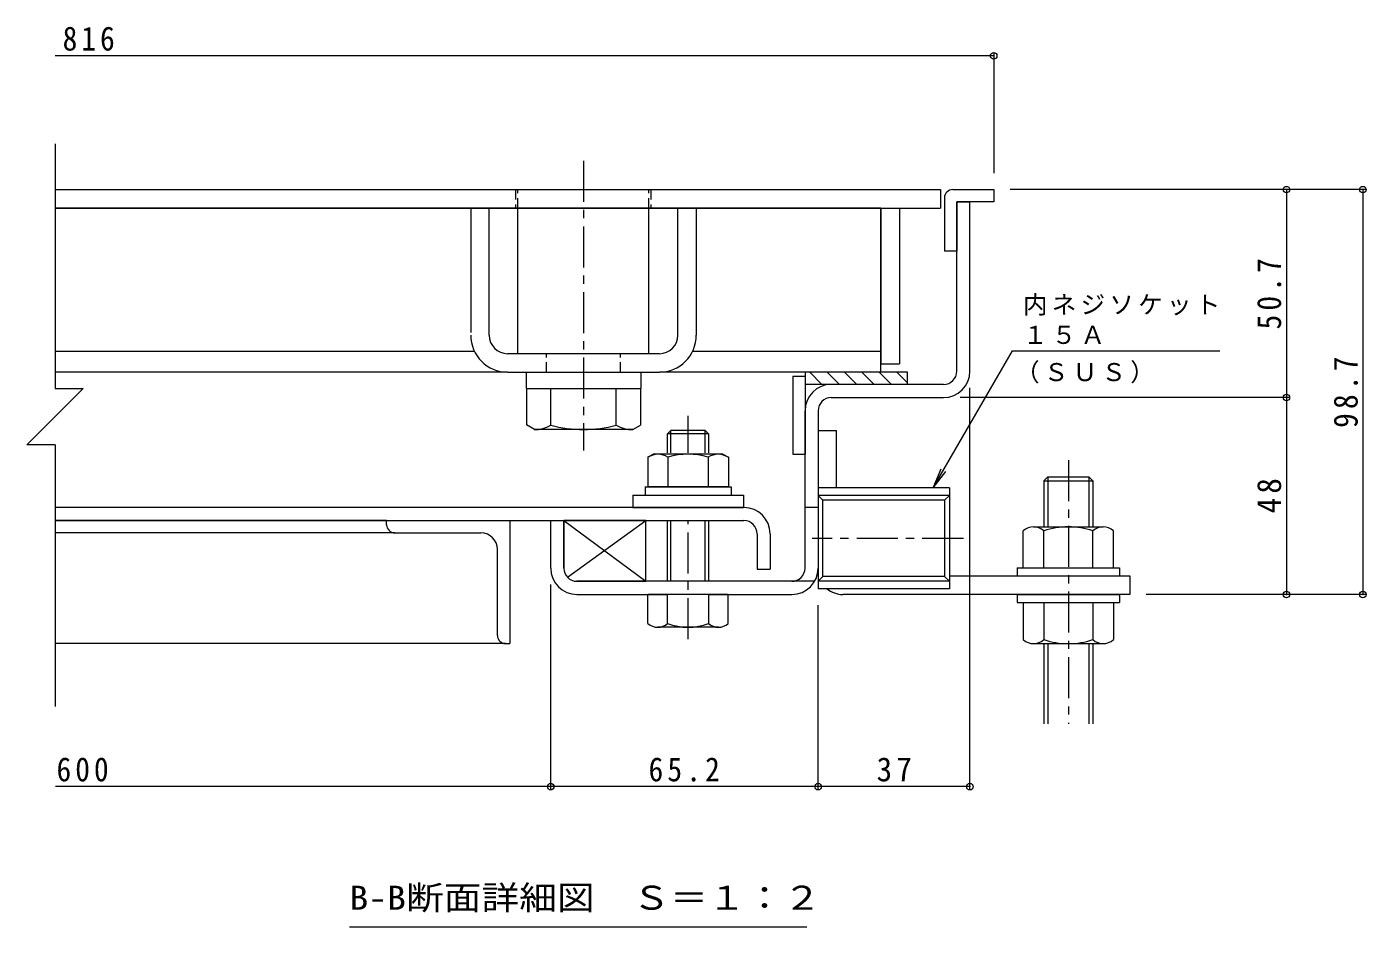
# Model space of a CAD drawing. Units: millimetres on the paper, enlarged 6 times, with parts at other scales. Extents: x -2215 to 2320, y -1648 to 1656.
# Drawn here: x -1504 to -524, y -1351 to -692 of the extents above; entities that cross this region are included whole.
import ezdxf
from ezdxf.enums import TextEntityAlignment as Align

# ---------------------------------------------------------------- set-up
doc = ezdxf.new("R2010")
doc.units = ezdxf.units.MM
doc.header["$LTSCALE"] = 6
doc.header["$PDMODE"] = 32
doc.header["$PDSIZE"] = 4.8
doc.linetypes.add('CHAIN1', pattern=[8, 5, -1, 1, -1])
doc.linetypes.add('DASHED1', pattern=[1.8, 1.2, -0.6])
for name, color, linetype, lineweight in [('D-1', 2, 'Continuous', 9), ('D-2', 3, 'Continuous', 9), ('D-3', 4, 'Continuous', 9), ('D-5', 7, 'Continuous', 9), ('D-6', 6, 'Continuous', 9), ('D-7', 5, 'Continuous', 5), ('D-8', 5, 'Continuous', 5), ('D-9', 134, 'Continuous', 5), ('D-A', 2, 'Continuous', 9), ('D-B', 6, 'Continuous', 9), ('D-C', 2, 'Continuous', 9), ('D-D', 5, 'Continuous', 5), ('D-E', 3, 'Continuous', 9), ('D-F', 7, 'Continuous', 9)]:
    doc.layers.add(name, color=color, linetype=linetype, lineweight=lineweight)
doc.styles.add('ＭＳ ゴシック', font='')
doc.styles.get('ＭＳ ゴシック').set_extended_font_data('MS Gothic')

msp = doc.modelspace()

# ---------------------------------------------------------------- linework, layer by layer
at = {"layer": 'D-1'}
for p, q in [((-823.791, -944.05), (-823.791, -820.15)), ((-823.791, -820.15), (-814.191, -820.15)), ((-814.191, -944.05), (-814.191, -820.15)), ((-833.391, -953.65), (-915.592, -953.65)), ((-915.592, -963.25), (-833.391, -963.25)), ((-934.792, -1088.053), (-934.792, -972.85)), ((-925.192, -972.85), (-925.192, -1088.053)), ((-829.192, -1029.322), (-925.192, -1029.322)), ((-925.192, -1029.322), (-925.192, -1103.122)), ((-832.678, -1038.275), (-921.706, -1038.275)), ((-921.706, -1094.168), (-921.706, -1038.275)), ((-829.192, -1034.789), (-832.678, -1038.275)), ((-832.678, -1038.275), (-832.678, -1094.168)), ((-829.192, -1029.322), (-829.192, -1103.122)), ((-925.192, -1043.653), (-934.792, -1043.653)), ((-1111.191, -1088.053), (-1111.191, -1053.253)), ((-925.192, -1097.654), (-921.706, -1094.168)), ((-832.678, -1094.168), (-921.706, -1094.168)), ((-829.192, -1097.654), (-832.678, -1094.168)), ((-927.765, -1097.653), (-1101.591, -1097.653)), ((-829.192, -1097.654), (-925.192, -1097.654)), ((-829.192, -1103.122), (-925.192, -1103.122)), ((-1101.591, -1107.253), (-1035.29, -1107.253)), ((-1005.29, -1107.253), (-944.392, -1107.253))]:
    msp.add_line(p, q, dxfattribs=at)
for points in [[(-829.192, -1034.789), (-925.192, -1034.789), (-921.706, -1038.275)], [(-1120.791, -1088.053), (-1120.791, -1053.253), (-1111.191, -1053.253)]]:
    msp.add_lwpolyline(points, dxfattribs=at)
for centre, radius, start, end in [((-833.391, -944.05), 9.6, 270, 0), ((-833.391, -944.05), 19.2, 270, 0), ((-915.592, -972.85), 19.2, 90, 180), ((-915.592, -972.85), 9.6, 90, 180), ((-1101.591, -1088.053), 19.2, 180, 270), ((-1101.591, -1088.053), 9.6, 180, 270), ((-944.392, -1088.053), 19.2, 270, 0), ((-944.392, -1088.053), 9.6, 270, 0)]:
    msp.add_arc(centre, radius, start, end, dxfattribs=at)
at = {"layer": 'D-2', "linetype": 'DASHED1'}
for p, q in [((-1146.441, -811.15), (-1146.441, -824.65)), ((-1047.441, -811.15), (-1047.441, -824.65))]:
    msp.add_line(p, q, dxfattribs=at)
at = {"layer": 'D-2'}
msp.add_line((-1483.346, -824.65), (-835.791, -824.65), dxfattribs=at)
msp.add_lwpolyline([(-1483.346, -811.15), (-835.791, -811.15), (-835.791, -824.65)], dxfattribs=at)
at = {"layer": 'D-3'}
for p, q in [((-826.791, -811.15), (-796.791, -811.15)), ((-796.791, -811.15), (-796.791, -820.15)), ((-832.791, -817.15), (-832.791, -856.15)), ((-796.791, -820.15), (-823.791, -820.15)), ((-823.791, -820.15), (-823.791, -856.15)), ((-823.791, -856.15), (-832.791, -856.15))]:
    msp.add_line(p, q, dxfattribs=at)
msp.add_arc((-826.791, -817.15), 6, 90, 180, dxfattribs=at)
at = {"layer": 'D-5'}
for p, q in [((-840.956, -1029.322), (-783.05, -929.027)), ((-783.05, -929.027), (-631.408, -929.027)), ((-840.956, -1029.322), (-835.215, -1015.463)), ((-840.956, -1029.322), (-831.824, -1017.421)), ((-933.488, -1350.666), (-1267.988, -1350.666))]:
    msp.add_line(p, q, dxfattribs=at)
at = {"layer": 'D-6'}
for p, q in [((-943.793, -947.65), (-934.792, -947.65)), ((-943.793, -947.65), (-943.793, -1004.65)), ((-934.792, -944.65), (-934.792, -1004.65)), ((-922.376, -953.65), (-931.376, -944.65)), ((-909.649, -953.65), (-918.649, -944.65)), ((-896.921, -953.65), (-905.921, -944.65)), ((-884.193, -953.65), (-893.193, -944.65)), ((-871.464, -953.65), (-880.464, -944.65)), ((-859.793, -952.595), (-867.737, -944.65)), ((-859.793, -953.65), (-934.792, -953.65)), ((-943.793, -1004.65), (-934.792, -1004.65)), ((-1111.191, -1053.253), (-1111.191, -1088.053)), ((-1108.48, -1094.739), (-1051.191, -1053.253)), ((-1101.591, -1097.653), (-1051.191, -1097.653))]:
    msp.add_line(p, q, dxfattribs=at)
msp.add_lwpolyline([(-859.793, -953.65), (-859.793, -944.65), (-934.792, -944.65)], dxfattribs=at)
msp.add_lwpolyline([(-1051.191, -1097.653), (-1051.191, -1053.253), (-1111.191, -1053.253)], close=True, dxfattribs=at)
at = {"layer": 'D-7'}
for p, q in [((-1165.791, -824.65), (-1179.291, -824.65)), ((-1179.291, -824.65), (-1179.291, -915.776)), ((-1165.791, -917.651), (-1165.791, -824.65)), ((-1027.791, -917.651), (-1027.791, -824.65)), ((-1027.791, -824.65), (-1014.291, -824.65)), ((-1014.291, -824.65), (-1014.291, -917.651)), ((-1041.291, -931.151), (-1152.291, -931.151)), ((-1152.291, -944.651), (-1041.291, -944.651)), ((-1032.854, -987.253), (-1035.29, -989.689)), ((-1007.726, -987.253), (-1032.854, -987.253)), ((-1032.854, -1003.753), (-1032.854, -987.253)), ((-1007.726, -987.253), (-1005.29, -989.689)), ((-1007.726, -1003.753), (-1007.726, -987.253)), ((-1005.29, -989.689), (-1035.29, -989.689)), ((-1035.29, -1003.753), (-1035.29, -989.689)), ((-1005.29, -989.689), (-1005.29, -1003.753)), ((-1005.29, -989.689), (-1005.29, -1003.753)), ((-1035.29, -1097.653), (-1035.29, -1053.253)), ((-1032.854, -1097.653), (-1032.854, -1053.253)), ((-1007.726, -1097.653), (-1007.726, -1053.253)), ((-1005.29, -1053.253), (-1005.29, -1097.653)), ((-1049.69, -1128.568), (-1049.69, -1107.253)), ((-990.89, -1107.253), (-1049.69, -1107.253)), ((-1035.29, -1128.568), (-1035.29, -1107.253)), ((-1005.29, -1107.253), (-1005.29, -1128.568)), ((-990.89, -1128.568), (-990.89, -1107.253)), ((-998.091, -1131.253), (-1042.49, -1131.253))]:
    msp.add_line(p, q, dxfattribs=at)
at = {"layer": 'D-7', "linetype": 'DASHED1'}
for p, q in [((-1123.791, -944.651), (-1123.791, -931.151)), ((-1069.791, -944.651), (-1069.791, -931.151))]:
    msp.add_line(p, q, dxfattribs=at)
at = {"layer": 'D-7', "linetype": 'CHAIN1'}
for p, q in [((-1020.291, -1003.753), (-1020.291, -976.654)), ((-1020.291, -1139.886), (-1020.291, -1053.253))]:
    msp.add_line(p, q, dxfattribs=at)
at = {"layer": 'D-7', "color": 2, "lineweight": 9}
for p, q in [((-1049.736, -1006.93), (-1045.791, -1004.653)), ((-1049.736, -1006.93), (-1049.736, -1028.653)), ((-994.791, -1004.653), (-1045.791, -1004.653)), ((-1035.013, -1006.93), (-1035.013, -1028.653)), ((-1005.568, -1006.93), (-1005.568, -1028.653))]:
    msp.add_line(p, q, dxfattribs=at)
at = {"layer": 'D-7', "color": 6, "lineweight": 9}
for p, q in [((-1051.791, -1028.653), (-1051.791, -1034.653)), ((-1051.791, -1034.653), (-988.791, -1034.653))]:
    msp.add_line(p, q, dxfattribs=at)
at = {"layer": 'D-7', "color": 134}
for p, q in [((-1060.791, -1034.653), (-1060.791, -1043.653)), ((-1060.791, -1034.653), (-979.791, -1034.653)), ((-979.791, -1034.653), (-979.791, -1043.653)), ((-1060.791, -1043.653), (-979.791, -1043.653))]:
    msp.add_line(p, q, dxfattribs=at)
at = {"layer": 'D-7', "color": 2, "lineweight": 9}
msp.add_lwpolyline([(-994.791, -1004.653), (-990.846, -1006.93), (-990.846, -1028.653), (-1049.736, -1028.653)], dxfattribs=at)
at = {"layer": 'D-7', "color": 6, "lineweight": 9}
msp.add_lwpolyline([(-1051.791, -1028.653), (-988.791, -1028.653), (-988.791, -1034.653)], dxfattribs=at)
at = {"layer": 'D-7'}
for centre, radius, start, end in [((-1152.291, -917.651), 27, 180, 270), ((-1152.291, -917.651), 13.5, 180, 270), ((-1041.291, -917.651), 13.5, 270, 0), ((-1041.291, -917.651), 27, 270, 0), ((-1042.49, -1120.256), 10.997, 229.1022, 310.89809), ((-1020.291, -1088.006), 43.247, 249.70546, 290.29454), ((-998.091, -1120.256), 10.997, 229.10191, 310.8978)]:
    msp.add_arc(centre, radius, start, end, dxfattribs=at)
at = {"layer": 'D-7', "color": 2, "lineweight": 9}
for centre, radius, start, end in [((-1041.046, -1021.982), 17.38, 94.38438, 120), ((-1042.834, -1019.172), 14.527, 57.42749, 88.18784), ((-1020.291, -1053.375), 48.722, 72.41188, 107.5881), ((-997.748, -1019.172), 14.527, 91.81215, 122.57249), ((-999.536, -1021.982), 17.38, 59.99998, 85.6156)]:
    msp.add_arc(centre, radius, start, end, dxfattribs=at)
at = {"layer": 'D-8'}
for p, q in [((-879.291, -824.65), (-865.791, -824.65)), ((-879.291, -824.65), (-879.291, -938.65)), ((-865.791, -824.65), (-865.791, -938.65)), ((-879.291, -938.65), (-865.791, -938.65))]:
    msp.add_line(p, q, dxfattribs=at)
at = {"layer": 'D-9'}
for p, q in [((-879.291, -824.65), (-1483.346, -824.65)), ((-879.291, -944.65), (-879.291, -824.65)), ((-1176.478, -929.65), (-1483.346, -929.65)), ((-879.291, -929.65), (-1017.104, -929.65)), ((-1152.438, -944.65), (-1483.346, -944.65)), ((-879.291, -944.65), (-1041.145, -944.65)), ((-1138.491, -956.651), (-1138.491, -983.274)), ((-1120.791, -983.36), (-1120.791, -956.651)), ((-1072.791, -983.36), (-1072.791, -956.651)), ((-1055.091, -956.651), (-1055.091, -983.36)), ((-1132.765, -986.579), (-1138.491, -983.274)), ((-1060.791, -986.651), (-1132.641, -986.651)), ((-1060.791, -986.651), (-1055.091, -983.36))]:
    msp.add_line(p, q, dxfattribs=at)
for centre, radius, start, end in [((-1132.018, -965.947), 20.718, 267.86055, 302.81094), ((-1096.792, -897.492), 89.159, 254.38446, 285.61554), ((-1061.565, -965.947), 20.718, 237.18906, 272.13945)]:
    msp.add_arc(centre, radius, start, end, dxfattribs=at)
at = {"layer": 'D-A', "color": 3}
for p, q in [((-979.491, -1043.653), (-1482.922, -1043.653)), ((-1482.922, -1053.253), (-979.491, -1053.253)), ((-969.891, -1062.853), (-969.891, -1088.653)), ((-960.291, -1062.853), (-960.291, -1088.653)), ((-969.891, -1088.653), (-960.291, -1088.653))]:
    msp.add_line(p, q, dxfattribs=at)
for radius in [19.2, 9.6]:
    msp.add_arc((-979.491, -1062.853), radius, 0, 90, dxfattribs=at)
at = {"layer": 'D-B'}
for p, q in [((-1240.791, -1053.253), (-1482.922, -1053.253)), ((-1240.791, -1053.253), (-1150.791, -1053.253)), ((-1240.791, -1056.253), (-1240.791, -1053.253)), ((-1150.791, -1053.253), (-1150.791, -1143.253)), ((-1234.791, -1062.253), (-1482.922, -1062.253)), ((-1234.791, -1062.253), (-1171.791, -1062.253)), ((-1159.791, -1137.253), (-1159.791, -1074.253)), ((-1153.791, -1143.253), (-1482.922, -1143.253)), ((-1153.791, -1143.253), (-1150.791, -1143.253))]:
    msp.add_line(p, q, dxfattribs=at)
for centre, radius, start, end in [((-1234.791, -1056.253), 6, 180, 270), ((-1171.791, -1074.253), 12, 0, 90), ((-1153.791, -1137.253), 6, 180, 270)]:
    msp.add_arc(centre, radius, start, end, dxfattribs=at)
at = {"layer": 'D-C', "linetype": 'CHAIN1'}
msp.add_line((-1096.792, -790.045), (-1096.792, -1002.029), dxfattribs=at)
at = {"layer": 'D-C', "linetype": 'DASHED1'}
for p, q in [((-1144.941, -811.15), (-1048.94, -811.15)), ((-1144.941, -824.65), (-1144.941, -811.15)), ((-1048.94, -824.65), (-1048.94, -811.15))]:
    msp.add_line(p, q, dxfattribs=at)
at = {"layer": 'D-C'}
for p, q in [((-1144.941, -931.151), (-1144.941, -824.65)), ((-1048.94, -931.151), (-1048.94, -824.65)), ((-1048.94, -931.151), (-1144.941, -931.151))]:
    msp.add_line(p, q, dxfattribs=at)
at = {"layer": 'D-C', "color": 134, "lineweight": 5}
for p, q in [((-1138.792, -944.651), (-1054.792, -944.651)), ((-1054.792, -944.651), (-1054.792, -956.651))]:
    msp.add_line(p, q, dxfattribs=at)
msp.add_lwpolyline([(-1138.792, -944.651), (-1138.792, -956.651), (-1054.792, -956.651)], dxfattribs=at)
at = {"layer": 'D-D', "linetype": 'CHAIN1'}
msp.add_line((-742.192, -1009.151), (-742.192, -1201.912), dxfattribs=at)
at = {"layer": 'D-D'}
for p, q in [((-757.192, -1021.15), (-760.193, -1024.15)), ((-760.193, -1024.15), (-724.192, -1024.15)), ((-760.193, -1024.15), (-760.193, -1057.753)), ((-757.192, -1021.15), (-727.191, -1021.15)), ((-757.192, -1021.15), (-757.192, -1057.753)), ((-724.192, -1024.15), (-727.191, -1021.15)), ((-727.191, -1021.15), (-727.191, -1057.753)), ((-724.192, -1024.15), (-724.192, -1057.753)), ((-767.702, -1057.753), (-716.683, -1057.753)), ((-775.192, -1087.753), (-775.192, -1060.753)), ((-760.193, -1087.753), (-760.193, -1060.753)), ((-724.192, -1087.753), (-724.192, -1060.753)), ((-709.193, -1087.753), (-709.193, -1060.753)), ((-779.692, -1087.753), (-779.692, -1093.753)), ((-779.692, -1087.753), (-704.693, -1087.753)), ((-779.692, -1093.753), (-704.693, -1093.753)), ((-704.693, -1087.753), (-704.693, -1093.753)), ((-779.692, -1107.253), (-779.692, -1113.253)), ((-779.692, -1107.253), (-704.693, -1107.253)), ((-779.692, -1113.253), (-704.693, -1113.253)), ((-775.192, -1113.253), (-775.192, -1140.253)), ((-760.193, -1113.253), (-760.193, -1140.253)), ((-724.192, -1113.253), (-724.192, -1140.253)), ((-709.193, -1113.253), (-709.193, -1140.253)), ((-704.693, -1107.253), (-704.693, -1113.253)), ((-767.702, -1143.253), (-716.683, -1143.253)), ((-760.193, -1143.253), (-760.193, -1201.912)), ((-757.192, -1143.253), (-757.192, -1201.912)), ((-727.191, -1143.253), (-727.191, -1201.912)), ((-724.192, -1143.253), (-724.192, -1201.912))]:
    msp.add_line(p, q, dxfattribs=at)
for centre, radius, start, end in [((-767.693, -1068.628), 10.875, 46.39719, 133.60283), ((-742.192, -1113.253), 55.5, 71.07536, 108.92465), ((-716.693, -1068.628), 10.875, 46.39719, 133.60283), ((-767.693, -1132.378), 10.875, 226.39719, 313.60283), ((-742.192, -1087.753), 55.5, 251.07536, 288.92465), ((-716.693, -1132.378), 10.875, 226.39719, 313.60283)]:
    msp.add_arc(centre, radius, start, end, dxfattribs=at)
at = {"layer": 'D-E'}
for p, q in [((-925.192, -987.25), (-925.192, -1088.053)), ((-925.192, -987.25), (-911.692, -987.25)), ((-911.692, -1029.322), (-911.692, -987.25)), ((-829.192, -1093.753), (-697.192, -1093.753)), ((-697.192, -1093.753), (-697.192, -1107.253)), ((-697.192, -1107.253), (-907.192, -1107.253))]:
    msp.add_line(p, q, dxfattribs=at)
msp.add_arc((-907.192, -1089.253), 18, 230.3984, 270, dxfattribs=at)
at = {"layer": 'D-F'}
for p, q in [((-796.791, -713.317), (-1483.346, -713.317)), ((-796.791, -711.517), (-796.791, -799.15)), ((-1483.346, -777.695), (-1483.346, -956.557)), ((-524.921, -811.15), (-784.791, -811.15)), ((-582.725, -811.15), (-582.725, -963.25)), ((-526.721, -811.15), (-526.721, -1107.253)), ((-1462.702, -956.557), (-1503.991, -997.846)), ((-1483.346, -956.557), (-1462.702, -956.557)), ((-814.191, -1249.657), (-814.191, -956.05)), ((-580.925, -963.25), (-821.391, -963.25)), ((-582.725, -963.25), (-582.725, -1107.253)), ((-1483.346, -997.846), (-1503.991, -997.846)), ((-1483.346, -997.846), (-1483.346, -1189.175)), ((-1120.791, -1249.657), (-1120.791, -1100.053)), ((-925.192, -1249.657), (-925.192, -1115.122)), ((-524.921, -1107.253), (-685.192, -1107.253)), ((-1120.791, -1247.857), (-1482.922, -1247.857)), ((-925.192, -1247.857), (-1120.791, -1247.857)), ((-814.191, -1247.857), (-925.192, -1247.857))]:
    msp.add_line(p, q, dxfattribs=at)
at = {"layer": 'D-F', "linetype": 'CHAIN1'}
msp.add_line((-818.987, -1066.222), (-929.61, -1066.222), dxfattribs=at)
at = {"layer": 'D-F'}
for p in [(-796.791, -713.317), (-582.725, -811.15), (-526.721, -811.15), (-582.725, -963.25), (-582.725, -1107.253), (-526.721, -1107.253), (-1120.791, -1247.857), (-925.192, -1247.857), (-814.191, -1247.857)]:
    msp.add_point(p, dxfattribs=at)

# ---------------------------------------------------------------- texts
at = {"layer": 'D-5', "color": 2, "style": 'ＭＳ ゴシック', "width": 1.15}
msp.add_text('B-B断面詳細図\u3000Ｓ＝１：２', height=17.6, dxfattribs=at).set_placement((-1267.988, -1343.166), align=Align.BOTTOM_LEFT)
at = {"layer": 'D-5', "char_height": 13.2, "attachment_point": 7, "style": 'ＭＳ ゴシック'}
for s, insert in [('\\T1.17;内ネジソケット', (-775.408, -903.322)), ('\\T1.17;１５Ａ', (-775.408, -924.224)), ('\\T1.17;（ＳＵＳ）', (-781.205, -952.935))]:
    msp.add_mtext(s, dxfattribs=dict(at, insert=insert))
at = {"layer": 'D-F', "color": 2, "char_height": 17.6, "attachment_point": 7, "style": 'ＭＳ ゴシック'}
for s, insert in [('\\T1.27;\\W0.9;816', (-1477.792, -709.717)), ('\\T1.27;\\W0.9;600', (-1482.247, -1244.257)), ('\\T1.28;\\W0.9;65.2', (-1049.241, -1244.257)), ('\\T1.27;\\W0.95;37', (-882.441, -1244.257))]:
    msp.add_mtext(s, dxfattribs=dict(at, insert=insert))
at = {"layer": 'D-F', "color": 2, "char_height": 17.6, "attachment_point": 7, "rotation": 90, "style": 'ＭＳ ゴシック'}
for s, insert in [('\\T1.28;\\W0.9;50.7', (-586.325, -913.45)), ('\\T1.28;\\W0.9;98.7', (-530.321, -985.451)), ('\\T1.27;\\W0.95;48', (-586.325, -1048.001))]:
    msp.add_mtext(s, dxfattribs=dict(at, insert=insert))

doc.saveas('drawing.dxf')
